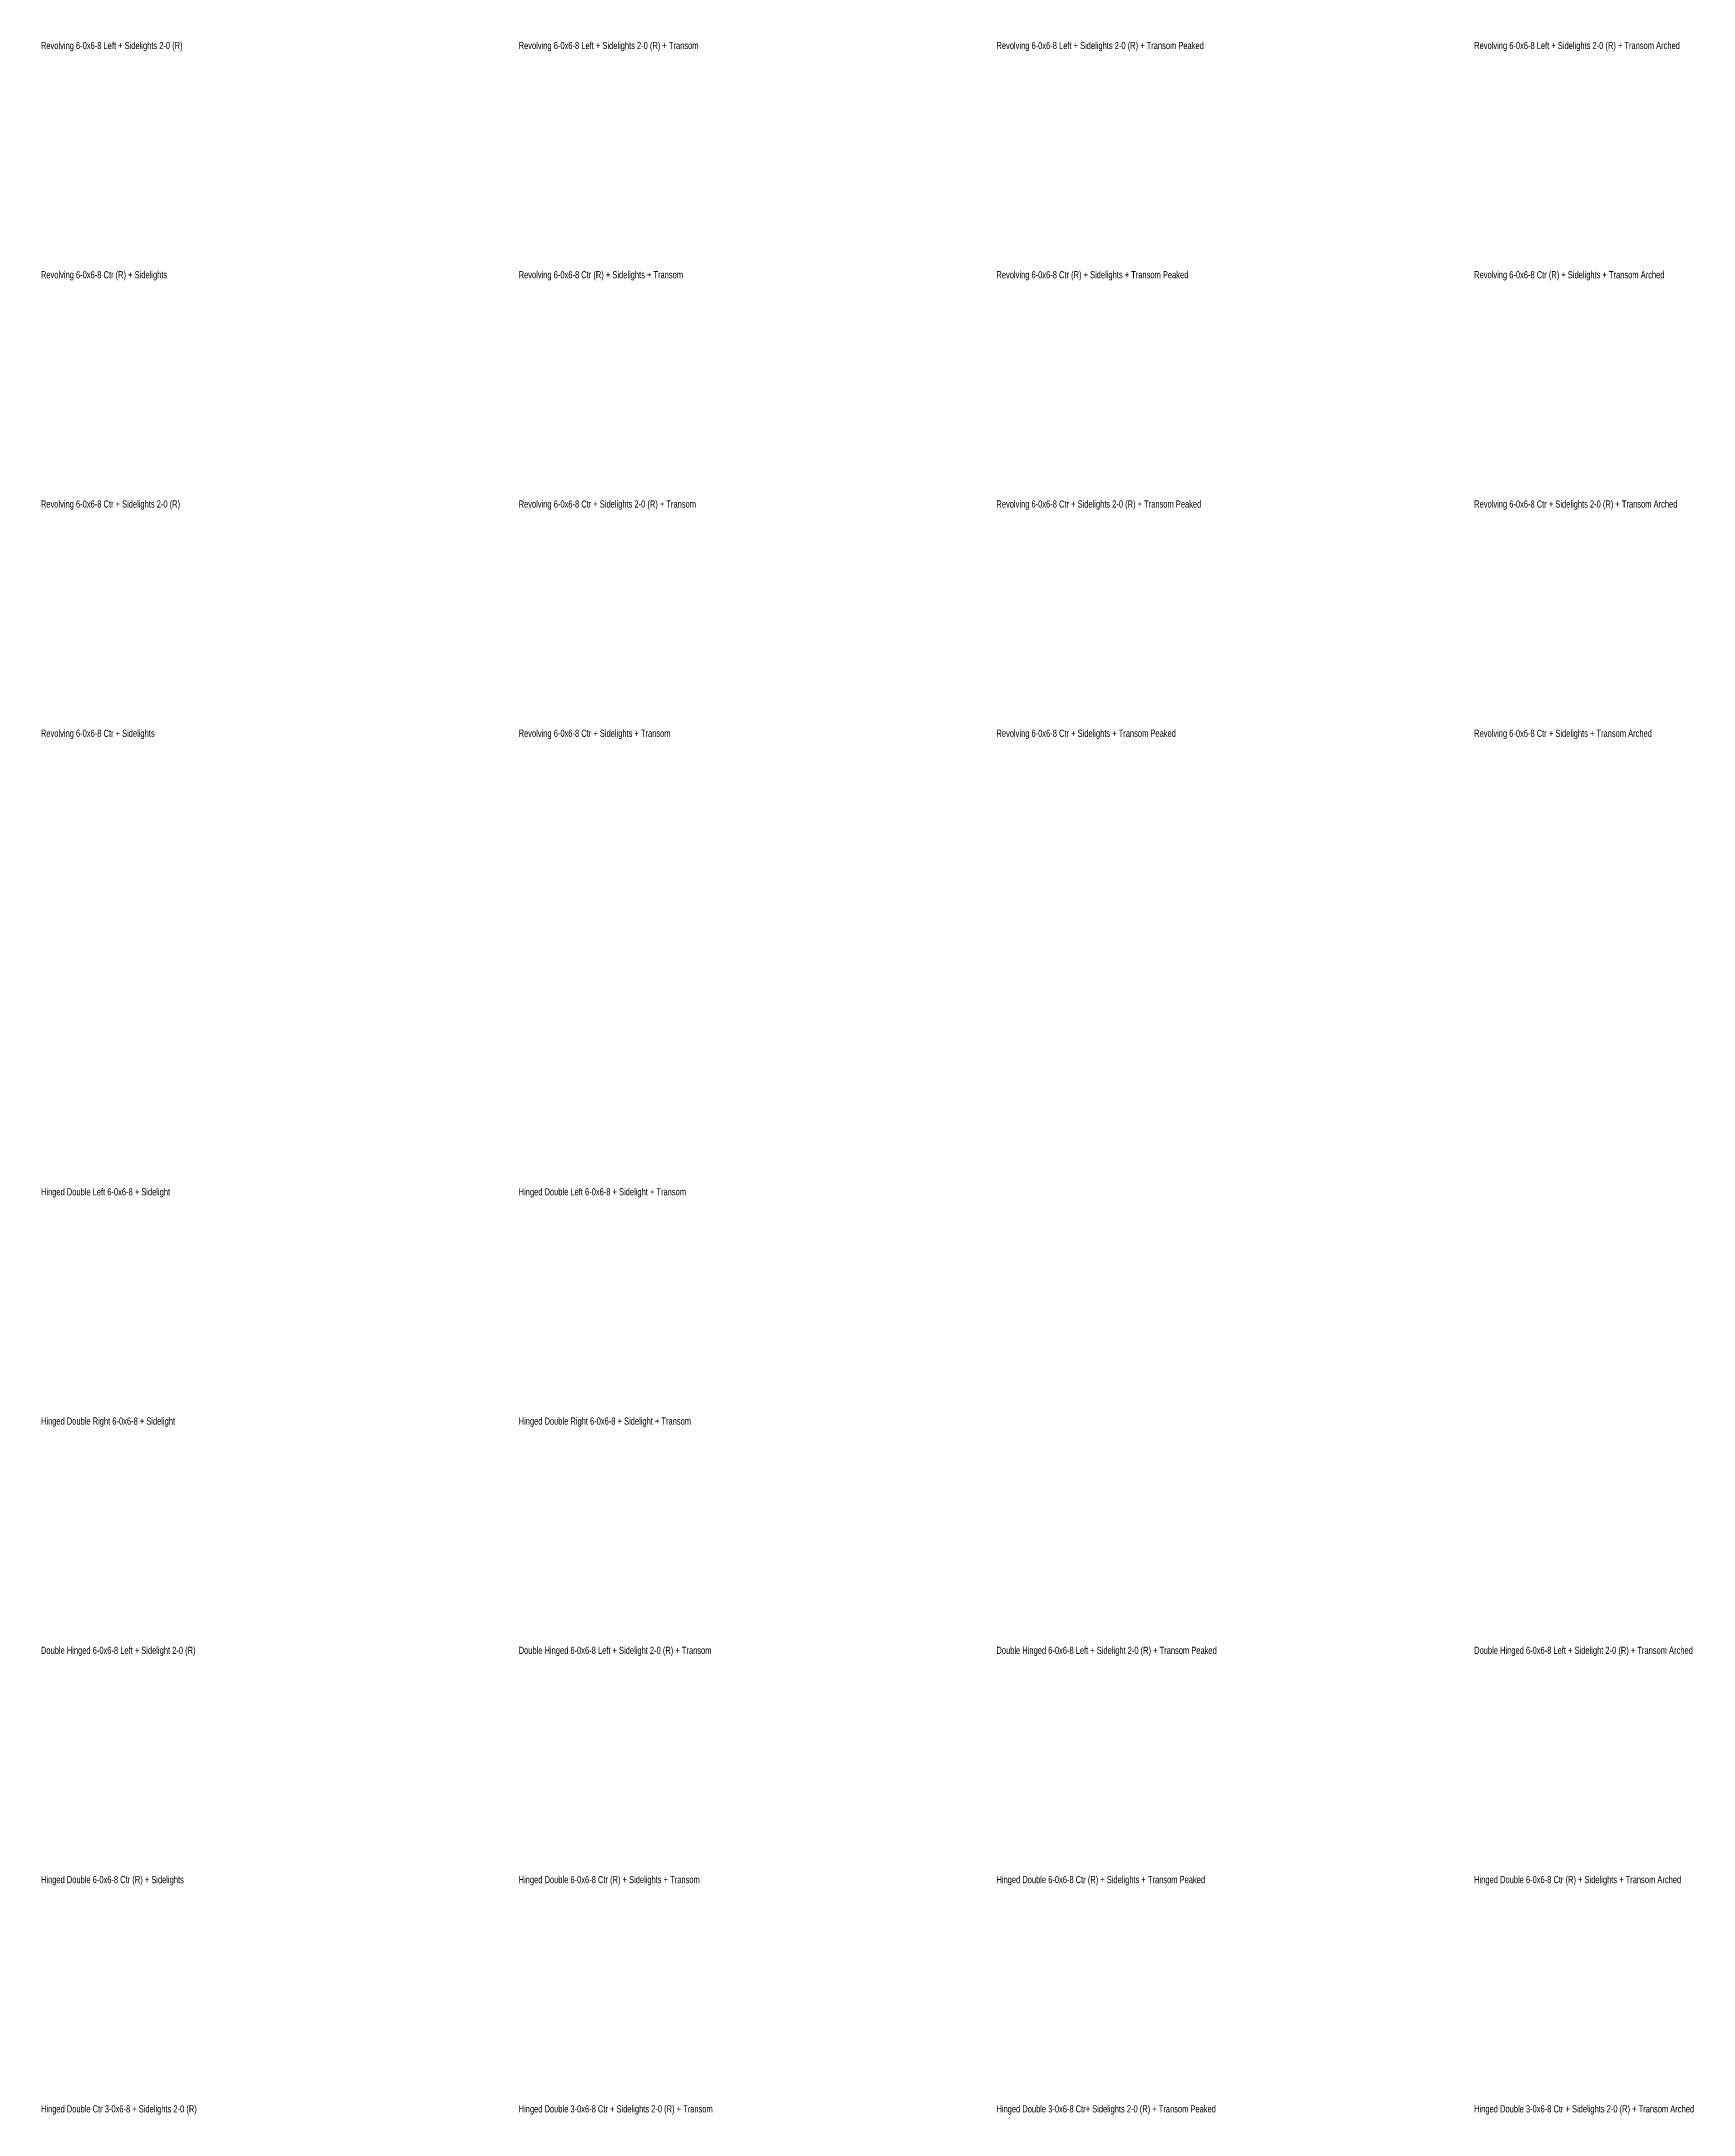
# Model space of a CAD drawing. Header units: inches. Extents: x 2 to 4525, y 1 to 2743.
# Drawn here: x 2 to 1040, y 1441 to 2743 of the extents above; entities that cross this region are included whole.
import ezdxf

# ---------------------------------------------------------------- set-up
doc = ezdxf.new("R2010")
doc.units = ezdxf.units.IN
doc.header["$LTSCALE"] = 0.5
doc.header["$MEASUREMENT"] = 0
doc.styles.add('Title', font='arial.ttf', dxfattribs={"width": 0.75})

msp = doc.modelspace()

# ---------------------------------------------------------------- texts
at = {"style": 'Title', "width": 0.75}
for s, p in [('Revolving 6-0x6-8 Left + Sidelights 2-0 (R) ', (2, 2738.4)), ('Revolving 6-0x6-8 Left + Sidelights 2-0 (R) + Transom ', (302, 2738.4)), ('Revolving 6-0x6-8 Left + Sidelights 2-0 (R) + Transom Peaked', (602, 2738.4)), ('Revolving 6-0x6-8 Left + Sidelights 2-0 (R) + Transom Arched', (902, 2738.4)), ('Revolving 6-0x6-8 Ctr (R) + Sidelights', (2, 2594.4)), ('Revolving 6-0x6-8 Ctr (R) + Sidelights + Transom ', (302, 2594.4)), ('Revolving 6-0x6-8 Ctr (R) + Sidelights + Transom Peaked', (602, 2594.4)), ('Revolving 6-0x6-8 Ctr (R) + Sidelights + Transom Arched', (902, 2594.4)), ('Revolving 6-0x6-8 Ctr + Sidelights 2-0 (R)', (2, 2450.4)), ('Revolving 6-0x6-8 Ctr + Sidelights 2-0 (R) + Transom ', (302, 2450.4)), ('Revolving 6-0x6-8 Ctr + Sidelights 2-0 (R) + Transom Peaked', (602, 2450.4)), ('Revolving 6-0x6-8 Ctr + Sidelights 2-0 (R) + Transom Arched', (902, 2450.4)), ('Revolving 6-0x6-8 Ctr + Sidelights', (2, 2306.4)), ('Revolving 6-0x6-8 Ctr + Sidelights + Transom', (302, 2306.4)), ('Revolving 6-0x6-8 Ctr + Sidelights + Transom Peaked', (602, 2306.4)), ('Revolving 6-0x6-8 Ctr + Sidelights + Transom Arched', (902, 2306.4)), ('Hinged Double Left 6-0x6-8 + Sidelight', (2, 2018.4)), ('Hinged Double Left 6-0x6-8 + Sidelight + Transom', (302, 2018.4)), ('Hinged Double Right 6-0x6-8 + Sidelight', (2, 1874.4)), ('Hinged Double Right 6-0x6-8 + Sidelight + Transom', (302, 1874.4)), ('Double Hinged 6-0x6-8 Left + Sidelight 2-0 (R)', (2, 1730.4)), ('Double Hinged 6-0x6-8 Left + Sidelight 2-0 (R) + Transom', (302, 1730.4)), ('Double Hinged 6-0x6-8 Left + Sidelight 2-0 (R) + Transom Peaked', (602, 1730.4)), ('Double Hinged 6-0x6-8 Left + Sidelight 2-0 (R) + Transom Arched', (902, 1730.4)), ('Hinged Double 6-0x6-8 Ctr (R) + Sidelights', (2, 1586.4)), ('Hinged Double 6-0x6-8 Ctr (R) + Sidelights + Transom', (302, 1586.4)), ('Hinged Double 6-0x6-8 Ctr (R) + Sidelights + Transom Peaked', (602, 1586.4)), ('Hinged Double 6-0x6-8 Ctr (R) + Sidelights + Transom Arched', (902, 1586.4)), ('Hinged Double Ctr 3-0x6-8 + Sidelights 2-0 (R)', (2, 1442.4)), ('Hinged Double 3-0x6-8 Ctr + Sidelights 2-0 (R) + Transom', (302, 1442.4)), ('Hinged Double 3-0x6-8 Ctr+ Sidelights 2-0 (R) + Transom Peaked', (602, 1442.4)), ('Hinged Double 3-0x6-8 Ctr + Sidelights 2-0 (R) + Transom Arched', (902, 1442.4))]:
    msp.add_text(s, height=4.5, dxfattribs=at).set_placement(p)

doc.saveas('drawing.dxf')
